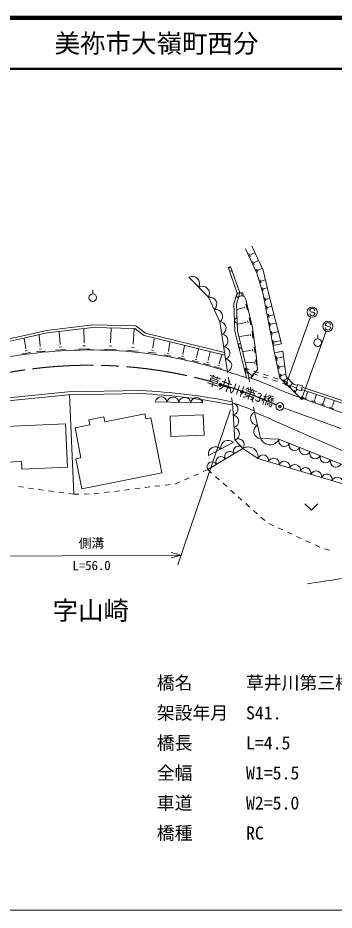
# Model space of a CAD drawing. Units: millimetres, scale not verified. Extents: x 40000 to 680000, y 20000 to 380000.
# Drawn here: x 397808 to 459905, y 205000 to 380000 of the extents above; entities that cross this region are included whole.
import ezdxf
from ezdxf.enums import TextEntityAlignment as Align

# ---------------------------------------------------------------- set-up
doc = ezdxf.new("R2010")
doc.units = ezdxf.units.MM
doc.header["$LTSCALE"] = 1000
doc.header["$PDMODE"] = 32
doc.header["$PDSIZE"] = 500
doc.linetypes.add('CHAIN', pattern=[18.5, 12, -1.5, 3.5, -1.5])
for name, color, linetype, lineweight in [('M-BGD', 7, 'Continuous', 13), ('M-BMK', 2, 'CHAIN', 13), ('M-BMK-SRVR', 3, 'Continuous', 13), ('M-STR-HTXT', 7, 'Continuous', 13), ('M-STR-STRC', 7, 'Continuous', 13), ('M-TTL', 2, 'Continuous', 140), ('M-TTL-BAND', 7, 'Continuous', 13), ('M-TTL-LINE', 7, 'Continuous', 50)]:
    doc.layers.add(name, color=color, linetype=linetype, lineweight=lineweight)
doc.layers.add('M-OTRS', color=6, linetype='Continuous')
doc.layers.add('M-TTL-TXT', color=7, linetype='Continuous')
doc.styles.add('@ＭＳ ゴシック', font='')
doc.styles.add('ＭＳ ゴシック', font='')
doc.styles.get('@ＭＳ ゴシック').set_extended_font_data('@MS Gothic')
doc.styles.get('ＭＳ ゴシック').set_extended_font_data('MS Gothic')

msp = doc.modelspace()

# ---------------------------------------------------------------- linework, layer by layer
at = {"layer": 'M-BGD'}
for p, q in [((444755, 329922), (442524, 334698)), ((443754, 335209), (445949, 330523)), ((443467, 333151), (443186, 333755)), ((443543, 333462), (443472, 333613)), ((443698, 333603), (443680, 333641)), ((443689, 333622), (444262, 333890)), ((440862, 326032), (439071, 331098)), ((439543, 331265), (441388, 326044)), ((444173, 331640), (443890, 332245)), ((444248, 331952), (444178, 332103)), ((444403, 332093), (444386, 332131)), ((444394, 332112), (444969, 332380)), ((445100, 330601), (445676, 330870)), ((435214, 325243), (431399, 329113)), ((444879, 330129), (444596, 330735)), ((445915, 326078), (444755, 329922)), ((444954, 330441), (444883, 330592)), ((445109, 330583), (445092, 330620)), ((445949, 330523), (447429, 324446)), ((445532, 328039), (445357, 328617)), ((445640, 328309), (445596, 328453)), ((445797, 328415), (445786, 328451)), ((445791, 328433), (446327, 328595)), ((412508, 325886), (412508, 326686)), ((440239, 323968), (440862, 326032)), ((441388, 326044), (440742, 323902)), ((441878, 326039), (441388, 326044)), ((441738, 325441), (441653, 325595)), ((442049, 325311), (441711, 325928)), ((442571, 324776), (441878, 326039)), ((445986, 326534), (445823, 327076)), ((448177, 314263), (445915, 326078)), ((446087, 326786), (446046, 326922)), ((446234, 326886), (446224, 326920)), ((446229, 326903), (446713, 327049)), ((437480, 320378), (435214, 325243)), ((440421, 318575), (440239, 323968)), ((440742, 323902), (440919, 318643)), ((441510, 325416), (441225, 325260)), ((441521, 325397), (441500, 325436)), ((443880, 319275), (442571, 324776)), ((442863, 322687), (442580, 323876)), ((446422, 324491), (446309, 325081)), ((446557, 324746), (446529, 324894)), ((446724, 324836), (446717, 324872)), ((446720, 324854), (447236, 324953)), ((447429, 324446), (449552, 316078)), ((442008, 323112), (440826, 322831)), ((442016, 323075), (441999, 323149)), ((442400, 323048), (442329, 323345)), ((446730, 322883), (446609, 323518)), ((446875, 323157), (446845, 323316)), ((447054, 323253), (447047, 323293)), ((447050, 323273), (447627, 323384)), ((438963, 310600), (437480, 320378)), ((442533, 320276), (440974, 319905)), ((442543, 320232), (442522, 320321)), ((443003, 320200), (442918, 320556)), ((443557, 319767), (443218, 321192)), ((447047, 321229), (446917, 321910)), ((447202, 321524), (447170, 321694)), ((447372, 319530), (447233, 320257)), ((447394, 321627), (447386, 321669)), ((447390, 321648), (448029, 321770)), ((403430, 318703), (399135, 317732)), ((412518, 319796), (403430, 318703)), ((412541, 319295), (403516, 318210)), ((410810, 316299), (410748, 318979)), ((420941, 319566), (412518, 319796)), ((420771, 319071), (412541, 319295)), ((416025, 316310), (416113, 319098)), ((420432, 316052), (420660, 318974)), ((422630, 317705), (420771, 319071)), ((422846, 318168), (420941, 319566)), ((442676, 309383), (440421, 318575)), ((440919, 318643), (443169, 309474)), ((443969, 317185), (443779, 318550)), ((444625, 313925), (443880, 319275)), ((447538, 319845), (447504, 320026)), ((447707, 317783), (447558, 318558)), ((447744, 319954), (447735, 320000)), ((447739, 319977), (448443, 320112)), ((399135, 317732), (389868, 315702)), ((399244, 317244), (390009, 315221)), ((399359, 315181), (399084, 317159)), ((403516, 318210), (399244, 317244)), ((402219, 315585), (402004, 317773)), ((406114, 316023), (405943, 318401)), ((422630, 317705), (438470, 313853)), ((422846, 318168), (438389, 314387)), ((424310, 315256), (424577, 317067)), ((443054, 317753), (441370, 317519)), ((443060, 317711), (443048, 317796)), ((443488, 317640), (443440, 317981)), ((447884, 318118), (447847, 318312)), ((448051, 315986), (447893, 316812)), ((448103, 318235), (448093, 318284)), ((448098, 318260), (448868, 318407)), ((456695, 317055), (456695, 317855)), ((399310, 315174), (399408, 315188)), ((402056, 315053), (402482, 315095)), ((402166, 315580), (402272, 315590)), ((405920, 315442), (406390, 315476)), ((406055, 316019), (406173, 316027)), ((409809, 315040), (411867, 315087)), ((410567, 315675), (411081, 315687)), ((410745, 316297), (410874, 316300)), ((414882, 315023), (417085, 314954)), ((415729, 315658), (416280, 315640)), ((415956, 316312), (416094, 316308)), ((420097, 315396), (420662, 315352)), ((420362, 316057), (420503, 316046)), ((424261, 315263), (424359, 315249)), ((427360, 314640), (427658, 316331)), ((430213, 314055), (430556, 315699)), ((432882, 313425), (433266, 315017)), ((444380, 314231), (444206, 315480)), ((447891, 315759), (449552, 316078)), ((448239, 316343), (448200, 316550)), ((448472, 316468), (448462, 316520)), ((448467, 316494), (449305, 316655)), ((398701, 314123), (400281, 314343)), ((399227, 314680), (399622, 314735)), ((401468, 314480), (403171, 314647)), ((405255, 314827), (407135, 314963)), ((419196, 314784), (421456, 314608)), ((423394, 314437), (424951, 314207)), ((424046, 314818), (424436, 314760)), ((426480, 313897), (427932, 313641)), ((427102, 314237), (427465, 314172)), ((427315, 314648), (427405, 314632)), ((429338, 313361), (430738, 313069)), ((429951, 313671), (430301, 313599)), ((430169, 314064), (430257, 314046)), ((432840, 313435), (432924, 313414)), ((435147, 312850), (435579, 314461)), ((437347, 312242), (437832, 313905)), ((443544, 314751), (442028, 314540)), ((443549, 314712), (443538, 314790)), ((443940, 314647), (443897, 314959)), ((444851, 311009), (444625, 313925)), ((448173, 314286), (449834, 314604)), ((449266, 309404), (448177, 314263)), ((448527, 313618), (448706, 312821)), ((448834, 313373), (448878, 313174)), ((449089, 313352), (449101, 313302)), ((449095, 313327), (449885, 313504)), ((449834, 314604), (450514, 309662)), ((432013, 312780), (433359, 312454)), ((432616, 313061), (432952, 312980)), ((434257, 312222), (435603, 311861)), ((434870, 312491), (435207, 312401)), ((435105, 312861), (435189, 312838)), ((436421, 311620), (437792, 311219)), ((437055, 311881), (437398, 311781)), ((437304, 312255), (437390, 312230)), ((443911, 312411), (442661, 312314)), ((443913, 312378), (443908, 312444)), ((444235, 312305), (444214, 312566)), ((444579, 311937), (444497, 312982)), ((448921, 311862), (449083, 311138)), ((449199, 311639), (449239, 311458)), ((449431, 311620), (449441, 311575)), ((449436, 311597), (450126, 311752)), ((438989, 310438), (438963, 310600)), ((442668, 311222), (442510, 310748)), ((443042, 310570), (442510, 310748)), ((443200, 311045), (442668, 311222)), ((443500, 310033), (443002, 310416)), ((443492, 310021), (443509, 310044)), ((443562, 309333), (444851, 311009)), ((443574, 309903), (443644, 309994)), ((443579, 309683), (443858, 310047)), ((444939, 309938), (443991, 310254)), ((445098, 310412), (444149, 310728)), ((446995, 309779), (446046, 310095)), ((449298, 310178), (449444, 309525)), ((449549, 309977), (449585, 309813)), ((449758, 309959), (449768, 309919)), ((449763, 309939), (450357, 310072)), ((439302, 308463), (439146, 309451)), ((443308, 308585), (443169, 309474)), ((443169, 309474), (443213, 309193)), ((446837, 309305), (445888, 309621)), ((448734, 308672), (447785, 308988)), ((448892, 309146), (447944, 309463)), ((453134, 305551), (449266, 309404)), ((450631, 308039), (449683, 308355)), ((450789, 308513), (449841, 308830)), ((449934, 309022), (450310, 308647)), ((450187, 308994), (450281, 308901)), ((450335, 309072), (450358, 309048)), ((450346, 309060), (450651, 309366)), ((450514, 309662), (451930, 308133)), ((451403, 307981), (451678, 308258)), ((452687, 307881), (451738, 308197)), ((452449, 307169), (452766, 308118)), ((452766, 308118), (453714, 307801)), ((384873, 304343), (407658, 306664)), ((421865, 306896), (407658, 306664)), ((421857, 306295), (407693, 306064)), ((439616, 306488), (439459, 307475)), ((443618, 306609), (443463, 307597)), ((450484, 306511), (470945, 299097)), ((451014, 307945), (451368, 307592)), ((451253, 307919), (451341, 307831)), ((451392, 307992), (451414, 307970)), ((452528, 307406), (451580, 307723)), ((452073, 306890), (452395, 306570)), ((452290, 306866), (452370, 306786)), ((452416, 306933), (452436, 306913)), ((452426, 306923), (452578, 307075)), ((452449, 307169), (453398, 306853)), ((453398, 306853), (453714, 307801)), ((453477, 307090), (467307, 302477)), ((453635, 307564), (467570, 302916)), ((454388, 305815), (454668, 306587)), ((384723, 303724), (407693, 306064)), ((408808, 286555), (407936, 306068)), ((434053, 304473), (424796, 304702)), ((434054, 305113), (434053, 304473)), ((439930, 304513), (439773, 305500)), ((439846, 304094), (439930, 304513)), ((440385, 297224), (439930, 304513)), ((443928, 304633), (443773, 305621)), ((453853, 305503), (454599, 305233)), ((454214, 305626), (454401, 305558)), ((454365, 305824), (454412, 305807)), ((455544, 304890), (456312, 304612)), ((455915, 305016), (456107, 304947)), ((456071, 305221), (456119, 305203)), ((456095, 305212), (456386, 306014)), ((457799, 304610), (457848, 304592)), ((457823, 304601), (458125, 305434)), ((459574, 303981), (459887, 304846)), ((444238, 302657), (444083, 303645)), ((457257, 304270), (458046, 303984)), ((457639, 304399), (457836, 304328)), ((458992, 303641), (459803, 303347)), ((459384, 303775), (459587, 303701)), ((459549, 303990), (459599, 303972)), ((411778, 301163), (414720, 301749)), ((411973, 300182), (411778, 301163)), ((414915, 300769), (414720, 301749)), ((414915, 300769), (422761, 302333)), ((422957, 301353), (422761, 302333)), ((422957, 301353), (423937, 301548)), ((426089, 290761), (423937, 301548)), ((427690, 301894), (434184, 302174)), ((427690, 301894), (427862, 297898)), ((434184, 302174), (434356, 298178)), ((444238, 302657), (445467, 297511)), ((468387, 292047), (447998, 301051)), ((407189, 300390), (391205, 299675)), ((407568, 291898), (407189, 300390)), ((409031, 299595), (411973, 300182)), ((410205, 293711), (409031, 299595)), ((427862, 297898), (434356, 298178)), ((445467, 297511), (449074, 297347)), ((440099, 296703), (435235, 294143)), ((441983, 295543), (440385, 297224)), ((449074, 297347), (463246, 291688)), ((441983, 295543), (435106, 291399)), ((444934, 293576), (441983, 295543)), ((398510, 292995), (391517, 292682)), ((398577, 291496), (398510, 292995)), ((409224, 293516), (410205, 293711)), ((410398, 287631), (409224, 293516)), ((461594, 288603), (444934, 293576)), ((407568, 291898), (398577, 291496)), ((410398, 287631), (426089, 290761)), ((433273, 290598), (432356, 290198)), ((435106, 291399), (434189, 290999)), ((435106, 291399), (435851, 290732)), ((429607, 288997), (428764, 288629)), ((431440, 289798), (430524, 289398)), ((436596, 290065), (437341, 289398)), ((398902, 287925), (397912, 288061)), ((400884, 287651), (399893, 287788)), ((402865, 287377), (401874, 287514)), ((404846, 287103), (403855, 287240)), ((415785, 287011), (414792, 286888)), ((417769, 287259), (416777, 287135)), ((419754, 287506), (418762, 287382)), ((421739, 287753), (420746, 287630)), ((423723, 288001), (422731, 287877)), ((425708, 288248), (424715, 288125)), ((427692, 288496), (426700, 288372)), ((428764, 288629), (428685, 288619)), ((438086, 288731), (438832, 288064)), ((439577, 287398), (440322, 286731)), ((406827, 286829), (405837, 286966)), ((408808, 286555), (407818, 286692)), ((409808, 286578), (408808, 286555)), ((411808, 286622), (410808, 286600)), ((412847, 286645), (412807, 286644)), ((413800, 286764), (412847, 286645)), ((441067, 286064), (441812, 285397)), ((442557, 284730), (443303, 284063)), ((454178, 284690), (455428, 283440)), ((456678, 284690), (455428, 283440)), ((444048, 283396), (444793, 282729)), ((445538, 282063), (446283, 281396)), ((447093, 280826), (448000, 280405)), ((448907, 279985), (449814, 279564)), ((450721, 279143), (451628, 278722)), ((452535, 278301), (453442, 277880)), ((454349, 277459), (455257, 277038)), ((456164, 276617), (457071, 276196)), ((458015, 275871), (458969, 275570))]:
    msp.add_line(p, q, dxfattribs=at)
for centre in [(412508, 325136), (456695, 316305)]:
    msp.add_circle(centre, 750, dxfattribs=at)
for centre, radius, start, end in [((439709, 330793), 500, 109.46989, 289.46989), ((432098, 327894), 1405, 329.36679, 119.80882), ((434005, 325959), 1405, 329.36679, 119.80882), ((441244, 325565), 500, 73.19704, 253.19704), ((435470, 323883), 1384, 309.26845, 100.69403), ((436604, 321450), 1384, 309.26845, 100.69403), ((437432, 319121), 1259, 289.44312, 87.80378), ((440852, 320641), 500, 91.92954, 271.92954), ((437802, 316676), 1259, 289.44312, 87.80378), ((438173, 314231), 1259, 289.44312, 87.80378), ((441634, 315729), 500, 103.7859, 283.7859), ((411945, 221872), 93000, 83.34502, 108.17325), ((412164, 228536), 86358, 71.91542, 82.97681), ((438544, 311787), 1259, 289.44312, 87.80378), ((411945, 221872), 92750, 70.29874, 73.06449), ((442826, 310873), 500, 103.7859, 283.7859), ((411945, 221872), 93000, 65.51885, 70.38272), ((416676, 189332), 117078, 78.58579, 87.46356), ((416676, 189332), 117678, 78.61707, 87.47242), ((425949, 304516), 1168, 6.33201, 170.83526), ((428263, 304459), 1168, 6.33201, 170.83526), ((430578, 304402), 1168, 6.33201, 170.83526), ((432892, 304345), 1168, 6.33201, 170.83526), ((439789, 303284), 1236, 283.68502, 83.4546), ((411945, 221872), 87250, 68.30924, 71.29212), ((439941, 300855), 1236, 283.68502, 83.4546), ((444859, 301446), 1362, 117.15146, 269.72281), ((411945, 221872), 87000, 65.51885, 68.21181), ((440092, 298425), 1236, 283.68502, 83.4546), ((445474, 298872), 1362, 117.15146, 269.72281), ((447307, 298233), 1977, 201.43771, 333.35717), ((436626, 294452), 1424, 42.98805, 192.52904), ((439058, 295732), 1424, 42.98805, 192.52904), ((441126, 295022), 1004, 31.28706, 210.86091), ((441068, 296274), 1171, 321.40646, 125.72935), ((443030, 293916), 1935, 349.87196, 122.74791), ((450120, 297026), 1094, 162.95638, 333.51424), ((452144, 296218), 1094, 162.95638, 333.51424), ((439406, 293986), 1004, 31.28706, 210.86091), ((445951, 293182), 1090, 347.93821, 158.82007), ((454169, 295410), 1094, 162.95638, 333.51424), ((456194, 294601), 1094, 162.95638, 333.51424), ((458218, 293793), 1094, 162.95638, 333.51424), ((435967, 291914), 1004, 31.28706, 210.86091), ((437687, 292950), 1004, 31.28706, 210.86091), ((448033, 292561), 1090, 347.93821, 158.82007), ((450116, 291939), 1090, 347.93821, 158.82007), ((452198, 291317), 1090, 347.93821, 158.82007), ((460243, 292985), 1094, 162.95638, 333.51424), ((454281, 290696), 1090, 347.93821, 158.82007), ((456363, 290074), 1090, 347.93821, 158.82007), ((458446, 289452), 1090, 347.93821, 158.82007), ((460528, 288831), 1090, 347.93821, 158.82007)]:
    msp.add_arc(centre, radius, start, end, dxfattribs=at)
msp.add_open_spline([(454671, 269016), (457020, 269374), (457614, 269468), (459502, 269741), (460295, 269856), (460732, 269986), (461531, 270031), (463717, 270153), (464947, 270040), (467136, 269983), (469761, 269914), (471238, 269902), (473851, 269644), (476009, 269431), (476749, 269326), (479352, 268906)], degree=3, knots=[0, 0, 0, 0, 1, 1, 1, 2, 2, 2, 3, 3, 3, 4, 4, 4, 5, 5, 5, 5], dxfattribs=at)
for p in [(437566, 308027), (441837, 306612)]:
    msp.add_point(p, dxfattribs=at)
at = {"layer": 'M-BMK'}
msp.add_line((449946, 303525), (515043, 279905), dxfattribs=at)
msp.add_arc((411945, 221872), 90000, 65.99632, 108.17325, dxfattribs=at)
at = {"layer": 'M-BMK-SRVR'}
msp.add_circle((449241, 303781), 750, dxfattribs=at)
msp.add_point((449241, 303781), dxfattribs=at)
at = {"layer": 'M-OTRS'}
for p in [(437566, 308027), (441837, 306612)]:
    msp.add_point(p, dxfattribs=at)
at = {"layer": 'M-STR-HTXT'}
for p, q in [((439524, 303147), (429205, 272736)), ((429848, 274630), (427912, 275135)), ((429848, 274630), (394701, 274405)), ((427919, 274100), (429848, 274630))]:
    msp.add_line(p, q, dxfattribs=at)
at = {"layer": 'M-STR-STRC'}
for p, q in [((455206, 322428), (455106, 322546)), ((455451, 322288), (455206, 322428)), ((455751, 322286), (455451, 322288)), ((455996, 322174), (455751, 322286)), ((456102, 322038), (455996, 322174)), ((450542, 308325), (455260, 321347)), ((453609, 305538), (458328, 318560)), ((458273, 319641), (458173, 319759)), ((458518, 319501), (458273, 319641)), ((458819, 319499), (458518, 319501)), ((459064, 319387), (458819, 319499)), ((459170, 319251), (459064, 319387))]:
    msp.add_line(p, q, dxfattribs=at)
for centre, radius in [((455601, 322287), 1000), ((458668, 319500), 1000), ((450491, 308184), 150), ((450491, 308184), 120), ((450491, 308184), 90), ((450491, 308184), 60), ((450491, 308184), 30), ((453558, 305397), 150), ((453558, 305397), 120), ((453558, 305397), 90), ((453558, 305397), 60), ((453558, 305397), 30)]:
    msp.add_circle(centre, radius, dxfattribs=at)
for centre, start, end in [((455602, 322042), 179.55488, 359.55488), ((455606, 322542), 359.55488, 179.55488), ((458673, 319755), 359.55488, 179.55488), ((458670, 319255), 179.55488, 359.55488)]:
    msp.add_arc(centre, 500, start, end, dxfattribs=at)
for p in [(450491, 308184), (453558, 305397)]:
    msp.add_point(p, dxfattribs=at)
at = {"layer": 'M-TTL'}
msp.add_line((680000, 380000), (40000, 380000), dxfattribs=at)
at = {"layer": 'M-TTL-BAND'}
msp.add_line((40000, 205000), (579000, 205000), dxfattribs=at)
at = {"layer": 'M-TTL-LINE'}
msp.add_line((40000, 370000), (680000, 370000), dxfattribs=at)

# ---------------------------------------------------------------- texts
at = {"layer": 'M-BGD', "style": 'ＭＳ ゴシック'}
msp.add_text('草井川第3橋', height=1833, rotation=340.772, dxfattribs=at).set_placement((441576, 306825), align=Align.MIDDLE_CENTER)
msp.add_text('字山崎', height=3666, dxfattribs=at).set_placement((412137, 263771), align=Align.MIDDLE_CENTER)
at = {"layer": 'M-STR-HTXT', "style": 'ＭＳ ゴシック'}
msp.add_text('側溝', height=1833, rotation=0.367, dxfattribs=at).set_placement((412268, 275518), align=Align.BOTTOM_CENTER)
at = {"layer": 'M-STR-HTXT', "style": '@ＭＳ ゴシック'}
msp.add_text('L=56.0', height=1833, rotation=0.367, dxfattribs=at).set_placement((412281, 273518), align=Align.TOP_CENTER)
at = {"layer": 'M-STR-HTXT', "style": 'ＭＳ ゴシック'}
for s, p in [('橋名\u3000\u3000\u3000草井川第三橋', (425090, 247533)), ('架設年月\u3000S41.', (425090, 241642)), ('橋長\u3000\u3000\u3000L=4.5', (425090, 235751)), ('全幅\u3000\u3000\u3000W1=5.5', (425090, 229860)), ('車道\u3000\u3000\u3000W2=5.0', (425090, 223969)), ('橋種\u3000\u3000\u3000RC', (425090, 218078))]:
    msp.add_text(s, height=2566, dxfattribs=at).set_placement(p, align=Align.BOTTOM_LEFT)
at = {"layer": 'M-TTL-TXT', "style": 'ＭＳ ゴシック'}
msp.add_text('美祢市大嶺町西分', height=3666, dxfattribs=at).set_placement((405024, 375000), align=Align.MIDDLE_LEFT)

doc.saveas('drawing.dxf')
